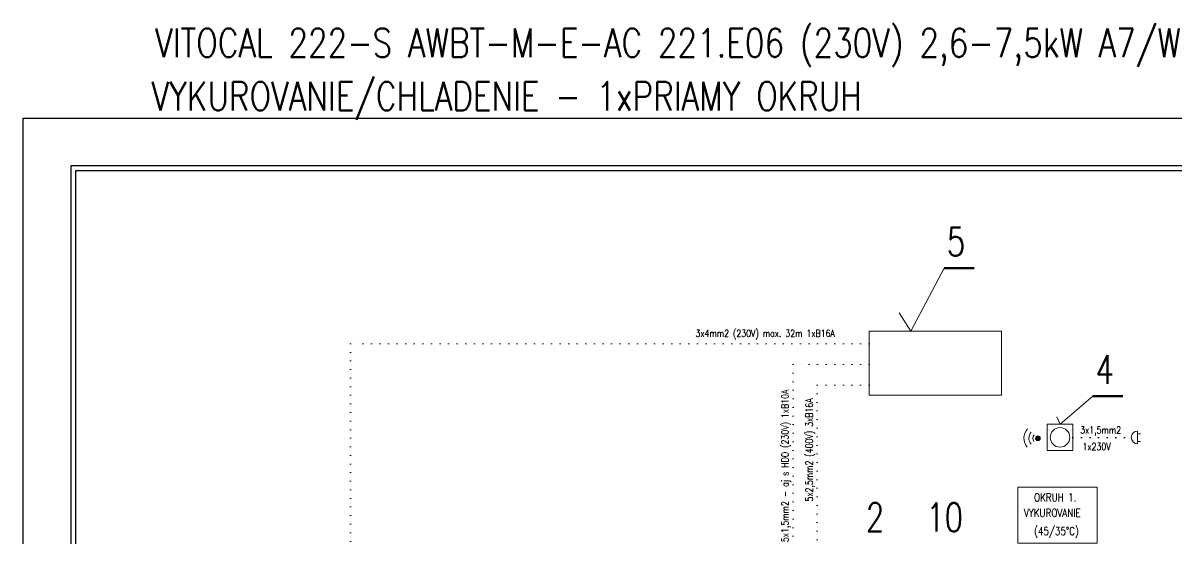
# Model space of a CAD drawing. Header units: millimetres. Extents: x 1046 to 79138, y -20101 to 54562.
# Drawn here: x 1296 to 13409, y 33390 to 38802 of the extents above; entities that cross this region are included whole.
import ezdxf

# ---------------------------------------------------------------- set-up
doc = ezdxf.new("R2010")
doc.units = ezdxf.units.MM
doc.linetypes.add('ACAD_ISO07W100', pattern=[3, 0, -3])
for name, color, linetype, lineweight in [('ARMATURY', 7, 'Continuous', 9), ('PISMO-R', 6, 'Continuous', 9), ('POTRUBIE_UK', 1, 'Continuous', 50), ('STENY', 7, 'Continuous', 9), ('TENKE', 7, 'Continuous', 9), ('vyk-privod', 1, 'Continuous', 50)]:
    doc.layers.add(name, color=color, linetype=linetype, lineweight=lineweight)
doc.layers.add('NETLAC', color=6, linetype='Continuous', plot=False)
doc.layers.add('vyk--TEXT', color=7, linetype='Continuous')
doc.styles.add('ROMANS', font='romans.shx', dxfattribs={"width": 0.65, "height": 100})
doc.styles.add('STYLE4', font='romans.shx', dxfattribs={"width": 0.75, "height": 125})
doc.styles.add('TEXT125', font='romans.shx', dxfattribs={"width": 0.8, "height": 100})

msp = doc.modelspace()

# ---------------------------------------------------------------- hatches: boundary and pattern name
at = {"layer": 'TENKE'}
h = msp.add_hatch(color=256, dxfattribs=at)
h.dxf.hatch_style = 1
h.paths.add_polyline_path([(11974.2, 34446.4, 1), (11924.9, 34446.4, 1)])

# ---------------------------------------------------------------- linework, layer by layer
at = {"color": 0, "linetype": 'ACAD_ISO07W100', "ltscale": 30}
msp.add_line((12317.3, 34455.3, -10.7), (12970.1, 34455.7, -10.7), dxfattribs=at)
at = {"elevation": -0.8}
for points in [[(1796.1, 23453.5), (32296.1, 23453.5), (32296.1, 37303.5), (1796.1, 37303.5)], [(1846.1, 23503.5), (32246.1, 23503.5), (32246.1, 37253.5), (1846.1, 37253.5)]]:
    msp.add_lwpolyline(points, close=True, dxfattribs=at)
at = {"layer": 'NETLAC', "elevation": -0.8}
msp.add_lwpolyline([(32896.1, 22953.5), (1296.1, 22953.5), (1296.1, 37803.5), (32896.1, 37803.5)], close=True, dxfattribs=at)
at = {"layer": 'PISMO-R', "color": 0}
for p, q in [((10965.3, 36231.8, -0.8), (10616.3, 35568.3, -0.8)), ((12526.2, 34889.5, -10.7), (12182.6, 34593, -10.7))]:
    msp.add_line(p, q, dxfattribs=at)
at = {"layer": 'TENKE'}
for p, q in [((10616.3, 35568.3, -0.8), (10493.2, 35763, -0.8)), ((12182.6, 34593, -10.7), (12148.4, 34669.7, -10.7)), ((12996.9, 34387.5, -0.3), (12996.9, 34522.1, -0.3)), ((12996.9, 34494.1, -0.3), (13027.2, 34494.1, -0.3)), ((12996.9, 34413.3, -0.3), (13027.2, 34413.3, -0.3))]:
    msp.add_line(p, q, dxfattribs=at)
at = {"layer": 'TENKE', "color": 7, "linetype": 'ACAD_ISO07W100', "ltscale": 30}
for p, q in [((10178.1, 35437.3, -0.8), (4733.1, 35437.3, -1.1)), ((4733.1, 35437.3, -1.1), (4733.1, 28418.6, -0.9)), ((10178.1, 35220.1, -0.8), (9381.4, 35220.1, -0.8)), ((9381.4, 35220.1, -0.8), (9381.4, 32621.9, -0.8)), ((10178.1, 35002.8, -0.8), (9631.5, 35002.8, -0.8)), ((9631.5, 35002.8, -0.8), (9635.3, 32447.3, -0.8))]:
    msp.add_line(p, q, dxfattribs=at)
at = {"layer": 'TENKE'}
for points, elevation in [([(10178.1, 35568.3), (11567.6, 35568.3), (11567.6, 34899.2), (10178.1, 34899.2)], -0.8), ([(12048, 34593), (12317.3, 34593), (12317.3, 34317.6), (12048, 34317.6)], -10.7), ([(12573.3, 33345.9), (11740.8, 33345.9), (11740.8, 33932.2), (12573.3, 33932.2)], -10.7)]:
    msp.add_lwpolyline(points, close=True, dxfattribs=dict(at, elevation=elevation))
at = {"layer": 'TENKE', "elevation": -10.7}
msp.add_lwpolyline([(12317.3, 34317.6), (12048, 34317.6), (12048, 34593), (12317.3, 34593)], dxfattribs=at)
at = {"layer": 'TENKE'}
msp.add_circle((12182.6, 34455.3, -10.7), 102.3, dxfattribs=at)
at = {"layer": 'TENKE', "ltscale": 50}
msp.add_circle((11949.6, 34446.4, -0.3), 24.7, dxfattribs=at)
for radius, start, end in [(145.8, 137.63724, 220.26381), (94.6, 137.63724, 220.26381), (53.4, 137.63724, 220.26381), (24.7, 137.63724, 220.26381), (24.7, 317.63724, 40.26381)]:
    msp.add_arc((11949.6, 34446.4, -0.3), radius, start, end, dxfattribs=at)
at = {"layer": 'TENKE'}
msp.add_arc((12996.9, 34454.8, -0.3), 67.3, 90, 270, dxfattribs=at)
at = {"layer": 'vyk-privod', "ltscale": 2}
for p, q in [((11280.9, 36231.8, -0.8), (10965.3, 36231.8, -0.8)), ((12841.8, 34889.5, -10.7), (12526.2, 34889.5, -10.7))]:
    msp.add_line(p, q, dxfattribs=at)

# ---------------------------------------------------------------- texts
at = {"layer": 'ARMATURY', "color": 0, "linetype": 'ByBlock', "ltscale": 2, "style": 'STYLE4', "width": 0.8}
for s, p in [('OKRUH 1.', (11909.8, 33783.6, -0.4)), ('VYKUROVANIE', (11803.1, 33621.7, -0.4)), ('(45/35°C)', (11909.8, 33430.9, -0.4))]:
    msp.add_text(s, height=84, dxfattribs=at).set_placement(p)
at = {"layer": 'POTRUBIE_UK', "color": 1, "ltscale": 2, "style": 'TEXT125', "width": 0.75}
for s, p in [('2', (10144.1, 33467.4, -0.8)), ('10', (10778, 33467.4, -0.8))]:
    msp.add_text(s, height=300, dxfattribs=at).set_placement(p)
at = {"layer": 'STENY', "color": 1, "lineweight": 50, "ltscale": 2, "style": 'TEXT125', "width": 0.75}
msp.add_text('5', height=300, dxfattribs=at).set_placement((10993.8, 36359, -0.8))
at = {"layer": 'vyk--TEXT', "color": 7, "style": 'ROMANS', "width": 0.8}
for s, p in [('3x4mm2 (230V) max. 32m 1xB16A', (8355.1, 35509.1, -1.3)), ('3x1,5mm2', (12393.7, 34494.6, -0.1)), ('1x230V', (12418.4, 34321.8, -0.1))]:
    msp.add_text(s, height=75, dxfattribs=at).set_placement(p)
for s, p in [('5x1,5mm2 - aj s HDO (230V) 1xB10A', (9332.4, 33357.3, -1.3)), ('5x2,5mm2 (400V) 3xB16A', (9586.3, 33782, -1.3))]:
    msp.add_text(s, height=75, rotation=90, dxfattribs=at).set_placement(p)
at = {"layer": 'vyk-privod', "color": 1, "style": 'TEXT125', "width": 0.8}
for s, p in [('VITOCAL 222-S AWBT-M-E-AC 221.E06 (230V) 2,6-7,5kW A7/W35', (2682.4, 38444.6, -2.1)), ('VYKUROVANIE/CHLADENIE - 1xPRIAMY OKRUH', (2645.2, 37885.8, -2.1))]:
    msp.add_text(s, height=300, dxfattribs=at).set_placement(p)
at = {"layer": 'vyk-privod', "color": 1, "ltscale": 2, "style": 'TEXT125', "width": 0.75}
msp.add_text('4', height=300, dxfattribs=at).set_placement((12554.7, 35016.7, -10.7))

doc.saveas('drawing.dxf')
